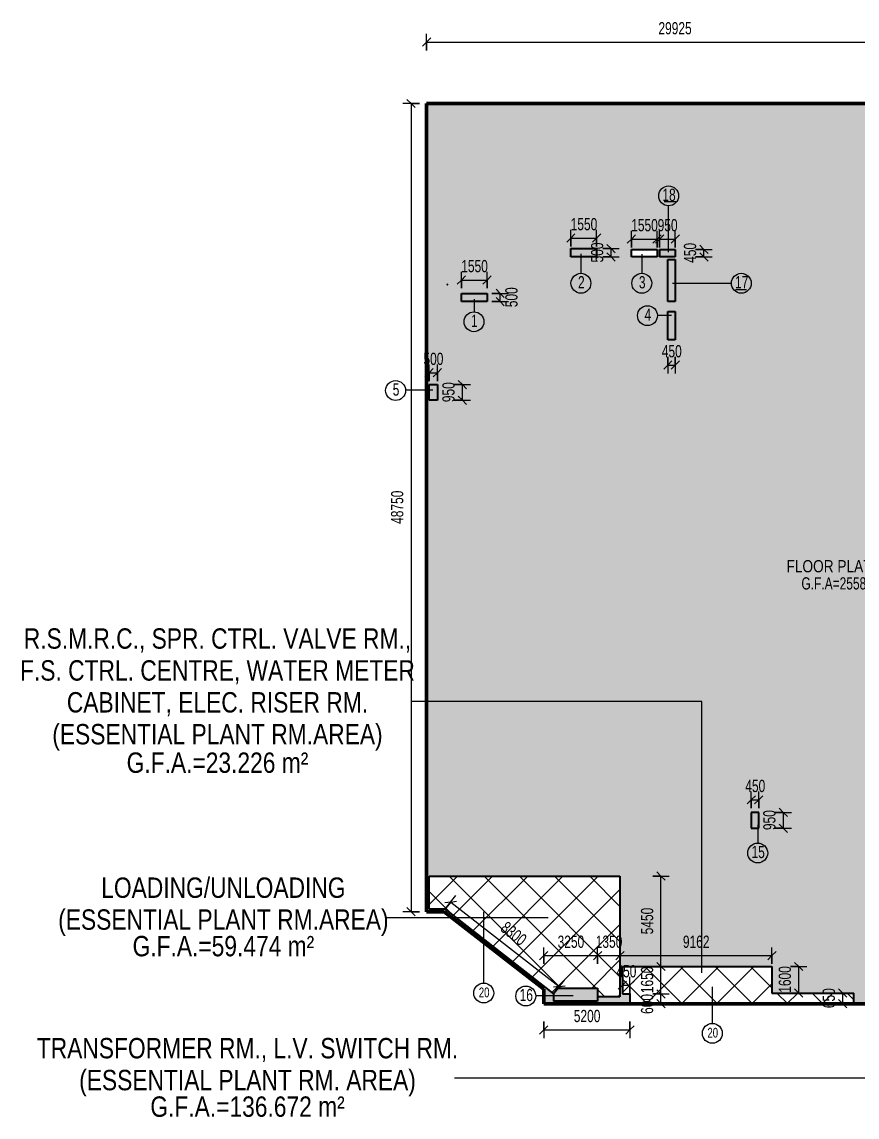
# Model space of a CAD drawing. Header units: millimetres. Extents: x 35540 to 832230, y -10956 to 416550.
# Drawn here: x 497340 to 547710, y -8976 to 57078 of the extents above; entities that cross this region are included whole.
import ezdxf

# ---------------------------------------------------------------- set-up
doc = ezdxf.new("R2010")
doc.units = ezdxf.units.MM
for name, color, linetype, lineweight in [('A-ANNO-DIMS', 211, 'Continuous', 5), ('A-ANNO-DIMS-500', 211, 'Continuous', 5), ('A-AREA-BNDY', 1, 'Continuous', 18), ('A-AREA-IDEN', 2, 'Continuous', 15), ('A-AREA-PATT', 32, 'Continuous', 5), ('A-DETL', 90, 'Continuous', 5), ('A-DETL-MBND', 5, 'Continuous', 5), ('G-ANNO-TEXT', 231, 'Continuous', 5), ('P-SANR-FIXT', 6, 'Continuous', 5)]:
    doc.layers.add(name, color=color, linetype=linetype, lineweight=lineweight)
doc.styles.add('Arial', font='arial.ttf', dxfattribs={"width": 0.7, "height": 737.649701})
doc.styles.add('Arial_2', font='arial.ttf', dxfattribs={"width": 0.8, "height": 737.649701})
doc.styles.add('Arial_3', font='arial.ttf', dxfattribs={"width": 0.8, "height": 1229.416168})
doc.styles.add('Arial_4', font='arial.ttf', dxfattribs={"width": 0.7, "height": 590.11976})
doc.dimstyles.new('Linear_-_1_5mm_Arial', dxfattribs={"dimscale": 304.8, "dimtxt": 750, "dimasz": 1.64042, "dimexe": 1.64042, "dimexo": 0.0625, "dimgap": 0.82021, "dimtad": 1, "dimdec": 0, "dimzin": 0, "dimdsep": 46, "dimtxsty": 'Arial', "dimblk1": 'OBLIQUE', "dimblk2": 'OBLIQUE', "dimsah": 1, "dimcen": 0.09, "dimadec": 0, "dimazin": 0, "dimtfac": 1, "dimtdec": 4, "dimtix": 1, "dimtmove": 0, "dimatfit": 3, "dimfxl": 1.64042, "dimfxlon": 1, "dimtvp": 1, "dimtolj": 1, "dimtzin": 0, "dimarcsym": 2})
doc.dimstyles.new('Linear_-_1_5mm_Arial_1', dxfattribs={"dimscale": 304.8, "dimtxt": 750, "dimasz": 1.64042, "dimexe": 1.64042, "dimexo": 0.0625, "dimgap": 0.82021, "dimtad": 1, "dimdec": 0, "dimzin": 0, "dimdsep": 46, "dimtxsty": 'Arial', "dimblk1": 'OBLIQUE', "dimblk2": 'OBLIQUE', "dimsah": 1, "dimcen": 0.09, "dimadec": 0, "dimazin": 0, "dimtfac": 1, "dimtdec": 4, "dimtix": 1, "dimtmove": 2, "dimatfit": 3, "dimfxl": 1.64042, "dimfxlon": 1, "dimtvp": 1, "dimtolj": 1, "dimtzin": 0, "dimarcsym": 2})
doc.dimstyles.new('Linear_-_1_5mm_Arial_3', dxfattribs={"dimscale": 304.8, "dimtxt": 750, "dimasz": 1.64042, "dimexe": 1.64042, "dimexo": 0.0625, "dimgap": 0.82021, "dimtad": 1, "dimdec": 0, "dimzin": 0, "dimdsep": 46, "dimtxsty": 'Arial', "dimblk1": 'OBLIQUE', "dimblk2": 'OBLIQUE', "dimsah": 1, "dimcen": 0.09, "dimadec": 0, "dimazin": 0, "dimtfac": 1, "dimtdec": 4, "dimtix": 1, "dimtmove": 0, "dimatfit": 3, "dimfxl": 1.64042, "dimfxlon": 1, "dimtvp": 1, "dimtolj": 1, "dimtzin": 0, "dimarcsym": 2})
pattern_1 = [(45, (484106.5, 0), (-1060.66, 1060.66), []), (135, (484106.5, 0), (-1060.66, -1060.66), [])]

# ---------------------------------------------------------------- blocks, each defined once
blk = doc.blocks.new('Floor_Drain_-_Small_3955 - 6_ Diameter-15179860-G_F')
at = {"layer": 'P-SANR-FIXT'}
for p, q in [((-12, 22), (-12, -22)), ((0, 25), (0, -25)), ((12, 22), (12, -22))]:
    blk.add_line(p, q, dxfattribs=at)
for start, end in [(360, 180), (180, 360)]:
    blk.add_arc((0, 0), 25, start, end, dxfattribs=at)
blk = doc.blocks.new('DIMBLOCK229-G_F')
at = {"layer": 'A-ANNO-DIMS-500'}
for p, q in [((521746, 55360), (521746, 56360)), ((551671, 55360), (551671, 56360)), ((521746, 55860), (521496, 55610)), ((521746, 55860), (521996, 56110)), ((521746, 55860), (551671, 55860)), ((521746, 55860), (521746, 55360)), ((551671, 55860), (551421, 55610)), ((551671, 55860), (551921, 56110)), ((551671, 55860), (551671, 55360))]:
    blk.add_line(p, q, dxfattribs=at)
at = {"layer": 'A-ANNO-DIMS-500', "color": 0, "insert": (535728, 57067), "char_height": 737.6, "width": 2353.85, "attachment_point": 1, "line_spacing_factor": 0.938532, "style": 'Arial'}
blk.add_mtext('29925', dxfattribs=at)
blk = doc.blocks.new('_Oblique')
at = {"color": 0, "linetype": 'ByBlock', "lineweight": -2}
blk.add_line((-0.5, -0.5), (0.5, 0.5), dxfattribs=at)
blk = doc.blocks.new('DIMBLOCK234-G_F')
at = {"layer": 'A-ANNO-DIMS-500'}
for p, q in [((528808, -3217), (528808, -4217)), ((528808, -3717), (528808, -3217)), ((534008, -3217), (534008, -4217)), ((534008, -3717), (534008, -3217)), ((528808, -3717), (528558, -3967)), ((528808, -3717), (529058, -3467)), ((528808, -3717), (534008, -3717)), ((534008, -3717), (533758, -3967)), ((534008, -3717), (534258, -3467))]:
    blk.add_line(p, q, dxfattribs=at)
at = {"layer": 'A-ANNO-DIMS-500', "color": 0, "insert": (530624, -2510), "char_height": 737.6, "width": 1883.08, "attachment_point": 1, "line_spacing_factor": 0.938532, "style": 'Arial'}
blk.add_mtext('5200', dxfattribs=at)
blk = doc.blocks.new('DIMBLOCK235-G_F')
at = {"layer": 'A-ANNO-DIMS-500'}
for p, q in [((528808, 763), (528558, 513)), ((528808, 263), (528808, 1263)), ((528808, 763), (529058, 1013)), ((528808, 763), (532058, 763)), ((528808, 763), (528808, 263)), ((532058, 763), (531808, 513)), ((532058, 263), (532058, 1263)), ((532058, 763), (532308, 1013)), ((532058, 763), (532058, 263))]:
    blk.add_line(p, q, dxfattribs=at)
at = {"layer": 'A-ANNO-DIMS-500', "color": 0, "insert": (529649, 1970), "char_height": 737.6, "width": 1883.08, "attachment_point": 1, "line_spacing_factor": 0.938532, "style": 'Arial'}
blk.add_mtext('3250', dxfattribs=at)
blk = doc.blocks.new('DIMBLOCK236-G_F')
at = {"layer": 'A-ANNO-DIMS-500'}
for p, q in [((532058, 763), (531808, 513)), ((532058, 263), (532058, 1263)), ((532058, 763), (532308, 1013)), ((532058, 763), (533408, 763)), ((532058, 763), (532058, 263)), ((533408, 763), (533158, 513)), ((533408, 1263), (533408, 263)), ((533408, 763), (533408, 1263)), ((533408, 763), (533658, 1013))]:
    blk.add_line(p, q, dxfattribs=at)
at = {"layer": 'A-ANNO-DIMS-500', "color": 0, "insert": (531949, 1970), "char_height": 737.6, "width": 1883.08, "attachment_point": 1, "line_spacing_factor": 0.938532, "style": 'Arial'}
blk.add_mtext('1350', dxfattribs=at)
blk = doc.blocks.new('DIMBLOCK237-G_F')
at = {"layer": 'A-ANNO-DIMS-500'}
for p, q in [((533408, 763), (533158, 513)), ((533408, 1263), (533408, 263)), ((533408, 763), (533408, 1263)), ((533408, 763), (533658, 1013)), ((533408, 763), (542571, 763)), ((542571, 763), (542321, 513)), ((542571, 263), (542571, 1263)), ((542571, 763), (542821, 1013)), ((542571, 763), (542571, 263))]:
    blk.add_line(p, q, dxfattribs=at)
at = {"layer": 'A-ANNO-DIMS-500', "color": 0, "insert": (537205, 1970), "char_height": 737.6, "width": 1883.08, "attachment_point": 1, "line_spacing_factor": 0.938532, "style": 'Arial'}
blk.add_mtext('9162', dxfattribs=at)
blk = doc.blocks.new('DIMBLOCK241-G_F')
at = {"layer": 'A-ANNO-DIMS-500'}
for p, q in [((520811, 52157), (520561, 52407)), ((521311, 52157), (520311, 52157)), ((520811, 52157), (520811, 3407)), ((520811, 52157), (521061, 51907)), ((520811, 52157), (521311, 52157)), ((521311, 3407), (520311, 3407)), ((520811, 3407), (520561, 3657)), ((520811, 3407), (521061, 3157)), ((520811, 3407), (521311, 3407))]:
    blk.add_line(p, q, dxfattribs=at)
at = {"layer": 'A-ANNO-DIMS-500', "color": 0, "insert": (519604, 26802), "char_height": 737.6, "width": 2353.85, "attachment_point": 1, "rotation": 90, "line_spacing_factor": 0.938532, "style": 'Arial'}
blk.add_mtext('48750', dxfattribs=at)
blk = doc.blocks.new('DIMBLOCK242-G_F')
at = {"layer": 'A-ANNO-DIMS-500'}
for p, q in [((543689, 107), (544689, 107)), ((544189, 107), (543689, 107)), ((544189, 107), (543939, 357)), ((544189, -1493), (544189, 107)), ((544189, 107), (544439, -143)), ((544189, -1493), (543939, -1243)), ((543689, -1493), (544689, -1493)), ((544189, -1493), (543689, -1493)), ((544189, -1493), (544439, -1743))]:
    blk.add_line(p, q, dxfattribs=at)
at = {"layer": 'A-ANNO-DIMS-500', "color": 0, "insert": (542982, -1477), "char_height": 737.6, "width": 1883.08, "attachment_point": 1, "rotation": 90, "line_spacing_factor": 0.938532, "style": 'Arial'}
blk.add_mtext('1600', dxfattribs=at)
blk = doc.blocks.new('DIMBLOCK243-G_F')
at = {"layer": 'A-ANNO-DIMS-500'}
for p, q in [((546841, -1493), (546591, -1243)), ((546341, -1493), (547341, -1493)), ((546841, -1493), (546341, -1493)), ((546841, -2143), (546591, -1893)), ((546841, -2143), (546841, -1493)), ((546841, -1493), (547091, -1743)), ((547341, -2143), (546341, -2143)), ((546841, -2143), (547091, -2393)), ((546841, -2143), (547341, -2143))]:
    blk.add_line(p, q, dxfattribs=at)
at = {"layer": 'A-ANNO-DIMS-500', "color": 0, "insert": (545634, -2406), "char_height": 737.6, "width": 1412.31, "attachment_point": 1, "rotation": 90, "line_spacing_factor": 0.938532, "style": 'Arial'}
blk.add_mtext('650', dxfattribs=at)
blk = doc.blocks.new('DIMBLOCK245-G_F')
at = {"layer": 'A-ANNO-DIMS-500'}
for p, q in [((521896, 35418), (521896, 36418)), ((522396, 35418), (522396, 36418)), ((521896, 35918), (521646, 35668)), ((521896, 35918), (522146, 36168)), ((521896, 35918), (522396, 35918)), ((521896, 35918), (521896, 35418)), ((522396, 35918), (522146, 35668)), ((522396, 35918), (522646, 36168)), ((522396, 35918), (522396, 35418))]:
    blk.add_line(p, q, dxfattribs=at)
at = {"layer": 'A-ANNO-DIMS-500', "color": 0, "insert": (521557, 37125), "char_height": 737.6, "width": 1412.31, "attachment_point": 1, "line_spacing_factor": 0.938532, "style": 'Arial'}
blk.add_mtext('500', dxfattribs=at)
blk = doc.blocks.new('DIMBLOCK246-G_F')
at = {"layer": 'A-ANNO-DIMS-500'}
for p, q in [((523403, 35207), (524403, 35207)), ((523903, 35207), (523403, 35207)), ((523903, 35207), (523653, 35457)), ((523903, 34257), (523903, 35207)), ((523903, 35207), (524153, 34957)), ((523903, 34257), (523653, 34507)), ((523403, 34257), (524403, 34257)), ((523903, 34257), (523403, 34257)), ((523903, 34257), (524153, 34007))]:
    blk.add_line(p, q, dxfattribs=at)
at = {"layer": 'A-ANNO-DIMS-500', "color": 0, "insert": (522696, 34144), "char_height": 737.6, "width": 1412.31, "attachment_point": 1, "rotation": 90, "line_spacing_factor": 0.938532, "style": 'Arial'}
blk.add_mtext('950', dxfattribs=at)
blk = doc.blocks.new('DIMBLOCK247-G_F')
at = {"layer": 'A-ANNO-DIMS-500'}
for p, q in [((526183, 40707), (525933, 40957)), ((525683, 40707), (526683, 40707)), ((526183, 40707), (525683, 40707)), ((526183, 40207), (525933, 40457)), ((526183, 40207), (526183, 40707)), ((526183, 40707), (526433, 40457)), ((525683, 40207), (526683, 40207)), ((526183, 40207), (525683, 40207)), ((526183, 40207), (526433, 39957))]:
    blk.add_line(p, q, dxfattribs=at)
at = {"layer": 'A-ANNO-DIMS-500', "color": 0, "insert": (526494, 39869), "char_height": 737.6, "width": 1412.31, "attachment_point": 1, "rotation": 90, "line_spacing_factor": 0.938532, "style": 'Arial'}
blk.add_mtext('500', dxfattribs=at)
blk = doc.blocks.new('DIMBLOCK248-G_F')
at = {"layer": 'A-ANNO-DIMS-500'}
for p, q in [((523846, 41011), (523846, 42011)), ((523846, 41511), (524096, 41761)), ((525396, 41011), (525396, 42011)), ((525396, 41511), (525646, 41761)), ((523846, 41511), (523596, 41261)), ((523846, 41511), (525396, 41511)), ((523846, 41511), (523846, 41011)), ((525396, 41511), (525146, 41261)), ((525396, 41511), (525396, 41011))]:
    blk.add_line(p, q, dxfattribs=at)
at = {"layer": 'A-ANNO-DIMS-500', "color": 0, "insert": (523836, 42718), "char_height": 737.6, "width": 1883.08, "attachment_point": 1, "line_spacing_factor": 0.938532, "style": 'Arial'}
blk.add_mtext('1550', dxfattribs=at)
blk = doc.blocks.new('DIMBLOCK249-G_F')
at = {"layer": 'A-ANNO-DIMS-500'}
for p, q in [((530446, 43541), (530446, 44541)), ((530446, 44041), (530696, 44291)), ((531996, 43541), (531996, 44541)), ((531996, 44041), (532246, 44291)), ((530446, 44041), (530196, 43791)), ((530446, 44041), (531996, 44041)), ((530446, 44041), (530446, 43541)), ((531996, 44041), (531746, 43791)), ((531996, 44041), (531996, 43541))]:
    blk.add_line(p, q, dxfattribs=at)
at = {"layer": 'A-ANNO-DIMS-500', "color": 0, "insert": (530436, 45248), "char_height": 737.6, "width": 1883.08, "attachment_point": 1, "line_spacing_factor": 0.938532, "style": 'Arial'}
blk.add_mtext('1550', dxfattribs=at)
blk = doc.blocks.new('DIMBLOCK250-G_F')
at = {"layer": 'A-ANNO-DIMS-500'}
for p, q in [((534096, 43479), (534096, 44479)), ((535646, 43479), (535646, 44479)), ((534096, 43979), (533846, 43729)), ((534096, 43979), (534346, 44229)), ((534096, 43979), (535646, 43979)), ((534096, 43979), (534096, 43479)), ((535646, 43979), (535396, 43729)), ((535646, 43979), (535896, 44229)), ((535646, 43979), (535646, 43479))]:
    blk.add_line(p, q, dxfattribs=at)
at = {"layer": 'A-ANNO-DIMS-500', "color": 0, "insert": (534086, 45186), "char_height": 737.6, "width": 1883.08, "attachment_point": 1, "line_spacing_factor": 0.938532, "style": 'Arial'}
blk.add_mtext('1550', dxfattribs=at)
blk = doc.blocks.new('DIMBLOCK251-G_F')
at = {"layer": 'A-ANNO-DIMS-500'}
for p, q in [((532870, 43407), (532620, 43657)), ((532370, 43407), (533370, 43407)), ((532870, 43407), (532370, 43407)), ((532870, 42907), (532620, 43157)), ((532870, 42907), (532870, 43407)), ((532870, 43407), (533120, 43157)), ((532370, 42907), (533370, 42907)), ((532870, 42907), (532370, 42907)), ((532870, 42907), (533120, 42657))]:
    blk.add_line(p, q, dxfattribs=at)
at = {"layer": 'A-ANNO-DIMS-500', "color": 0, "insert": (531663, 42569), "char_height": 737.6, "width": 1412.31, "attachment_point": 1, "rotation": 90, "line_spacing_factor": 0.938532, "style": 'Arial'}
blk.add_mtext('500', dxfattribs=at)
blk = doc.blocks.new('DIMBLOCK252-G_F')
at = {"layer": 'A-ANNO-DIMS-500'}
for p, q in [((538472, 43357), (538222, 43607)), ((537972, 43357), (538972, 43357)), ((538472, 43357), (537972, 43357)), ((538472, 42907), (538222, 43157)), ((538472, 42907), (538472, 43357)), ((538472, 43357), (538722, 43107)), ((537972, 42907), (538972, 42907)), ((538472, 42907), (537972, 42907)), ((538472, 42907), (538722, 42657))]:
    blk.add_line(p, q, dxfattribs=at)
at = {"layer": 'A-ANNO-DIMS-500', "color": 0, "insert": (537265, 42544), "char_height": 737.6, "width": 1412.31, "attachment_point": 1, "rotation": 90, "line_spacing_factor": 0.938532, "style": 'Arial'}
blk.add_mtext('450', dxfattribs=at)
blk = doc.blocks.new('DIMBLOCK253-G_F')
at = {"layer": 'A-ANNO-DIMS-500'}
for p, q in [((536296, 36377), (536046, 36127)), ((536296, 36877), (536296, 35877)), ((536296, 36377), (536296, 36877)), ((536296, 36377), (536546, 36627)), ((536296, 36377), (536746, 36377)), ((536746, 36377), (536496, 36127)), ((536746, 36877), (536746, 35877)), ((536746, 36377), (536746, 36877)), ((536746, 36377), (536996, 36627))]:
    blk.add_line(p, q, dxfattribs=at)
at = {"layer": 'A-ANNO-DIMS-500', "color": 0, "insert": (535932, 37584), "char_height": 737.6, "width": 1412.31, "attachment_point": 1, "line_spacing_factor": 0.938532, "style": 'Arial'}
blk.add_mtext('450', dxfattribs=at)
blk = doc.blocks.new('DIMBLOCK266-G_F')
at = {"layer": 'A-ANNO-DIMS-500'}
for p, q in [((535882, -1543), (535632, -1293)), ((535382, -1543), (536382, -1543)), ((535882, -1543), (535382, -1543)), ((535882, -2143), (535632, -1893)), ((535882, -2143), (535882, -1543)), ((535882, -1543), (536132, -1793)), ((535382, -2143), (536382, -2143)), ((535882, -2143), (535382, -2143)), ((535882, -2143), (536132, -2393))]:
    blk.add_line(p, q, dxfattribs=at)
at = {"layer": 'A-ANNO-DIMS-500', "color": 0, "insert": (534675, -2754), "char_height": 737.6, "width": 1412.31, "attachment_point": 1, "rotation": 90, "line_spacing_factor": 0.938532, "style": 'Arial'}
blk.add_mtext('600', dxfattribs=at)
blk = doc.blocks.new('DIMBLOCK267-G_F')
at = {"layer": 'A-ANNO-DIMS-500'}
for p, q in [((535382, 107), (536382, 107)), ((535882, 107), (535382, 107)), ((535882, 107), (535632, 357)), ((535882, -1543), (535882, 107)), ((535882, 107), (536132, -143)), ((535882, -1543), (535632, -1293)), ((535382, -1543), (536382, -1543)), ((535882, -1543), (535382, -1543)), ((535882, -1543), (536132, -1793))]:
    blk.add_line(p, q, dxfattribs=at)
at = {"layer": 'A-ANNO-DIMS-500', "color": 0, "insert": (534675, -1502), "char_height": 737.6, "width": 1883.08, "attachment_point": 1, "rotation": 90, "line_spacing_factor": 0.938532, "style": 'Arial'}
blk.add_mtext('1650', dxfattribs=at)
blk = doc.blocks.new('DIMBLOCK268-G_F')
at = {"layer": 'A-ANNO-DIMS-500'}
for p, q in [((535382, 5557), (536382, 5557)), ((535882, 5557), (535382, 5557)), ((535882, 5557), (535632, 5807)), ((535882, 107), (535882, 5557)), ((535882, 5557), (536132, 5307)), ((535382, 107), (536382, 107)), ((535882, 107), (535382, 107)), ((535882, 107), (535632, 357)), ((535882, 107), (536132, -143))]:
    blk.add_line(p, q, dxfattribs=at)
at = {"layer": 'A-ANNO-DIMS-500', "color": 0, "insert": (534675, 2048), "char_height": 737.6, "width": 1883.08, "attachment_point": 1, "rotation": 90, "line_spacing_factor": 0.938532, "style": 'Arial'}
blk.add_mtext('5450', dxfattribs=at)
blk = doc.blocks.new('DLN_Area Tag - 1_5MM NUMBER-4095195-G_F')
at = {"layer": 'A-AREA-IDEN'}
blk.add_circle((-0.04, 0.81), 1.2, dxfattribs=at)
blk = doc.blocks.new('DIMBLOCK280-G_F')
at = {"layer": 'A-ANNO-DIMS-500'}
for p, q in [((533558, -518), (533558, -1518)), ((533558, -1018), (533558, -518)), ((534008, -1518), (534008, -518)), ((533558, -1018), (533308, -1268)), ((533558, -1018), (533808, -768)), ((533558, -1018), (534008, -1018)), ((534008, -1018), (533758, -1268)), ((534008, -1018), (534258, -768)), ((534008, -1018), (534008, -1518))]:
    blk.add_line(p, q, dxfattribs=at)
at = {"layer": 'A-ANNO-DIMS-500', "color": 0, "insert": (533195, 188), "char_height": 737.6, "width": 1412.31, "attachment_point": 1, "line_spacing_factor": 0.938532, "style": 'Arial'}
blk.add_mtext('450', dxfattribs=at)
blk = doc.blocks.new('DIMBLOCK283-G_F')
at = {"layer": 'A-ANNO-DIMS-500'}
for p, q in [((541331, 9659), (541331, 10659)), ((541781, 9659), (541781, 10659)), ((541331, 10159), (541081, 9909)), ((541331, 10159), (541581, 10409)), ((541331, 10159), (541781, 10159)), ((541331, 10159), (541331, 9659)), ((541781, 10159), (541531, 9909)), ((541781, 10159), (542031, 10409)), ((541781, 10159), (541781, 9659))]:
    blk.add_line(p, q, dxfattribs=at)
at = {"layer": 'A-ANNO-DIMS-500', "color": 0, "insert": (540967, 11366), "char_height": 737.6, "width": 1412.31, "attachment_point": 1, "line_spacing_factor": 0.938532, "style": 'Arial'}
blk.add_mtext('450', dxfattribs=at)
blk = doc.blocks.new('DIMBLOCK284-G_F')
at = {"layer": 'A-ANNO-DIMS-500'}
for p, q in [((542756, 9397), (543756, 9397)), ((543256, 9397), (542756, 9397)), ((543256, 9397), (543006, 9647)), ((543256, 9397), (543256, 8447)), ((543256, 9397), (543506, 9147)), ((543256, 8447), (543006, 8697)), ((542756, 8447), (543756, 8447)), ((543256, 8447), (542756, 8447)), ((543256, 8447), (543506, 8197))]:
    blk.add_line(p, q, dxfattribs=at)
at = {"layer": 'A-ANNO-DIMS-500', "color": 0, "insert": (542049, 8334), "char_height": 737.6, "width": 1412.31, "attachment_point": 1, "rotation": 90, "line_spacing_factor": 0.938532, "style": 'Arial'}
blk.add_mtext('950', dxfattribs=at)
blk = doc.blocks.new('DIMBLOCK285-G_F')
at = {"layer": 'A-ANNO-DIMS-500'}
for p, q in [((523201, 3996), (522850, 3952)), ((522894, 3601), (523508, 4390)), ((523201, 3996), (522894, 3601)), ((523201, 3996), (523552, 4039)), ((523201, 3996), (529750, -1104)), ((529750, -1104), (529399, -1148)), ((529442, -1499), (530057, -710)), ((529750, -1104), (529442, -1499)), ((529750, -1104), (530100, -1061))]:
    blk.add_line(p, q, dxfattribs=at)
at = {"layer": 'A-ANNO-DIMS-500', "color": 0, "insert": (526598, 2880), "char_height": 737.6, "width": 1883.08, "attachment_point": 1, "rotation": 322.0899, "line_spacing_factor": 0.938532, "style": 'Arial'}
blk.add_mtext('8300', dxfattribs=at)
blk = doc.blocks.new('DIMBLOCK286-G_F')
at = {"layer": 'A-ANNO-DIMS-500'}
for p, q in [((535796, 43479), (535796, 44479)), ((536746, 43479), (536746, 44479)), ((535796, 43979), (535546, 43729)), ((535796, 43979), (536046, 44229)), ((535796, 43979), (536746, 43979)), ((535796, 43979), (535796, 43479)), ((536746, 43979), (536496, 43729)), ((536746, 43979), (536996, 44229)), ((536746, 43979), (536746, 43479))]:
    blk.add_line(p, q, dxfattribs=at)
at = {"layer": 'A-ANNO-DIMS-500', "color": 0, "insert": (535682, 45186), "char_height": 737.6, "width": 1412.31, "attachment_point": 1, "line_spacing_factor": 0.938532, "style": 'Arial'}
blk.add_mtext('950', dxfattribs=at)

msp = doc.modelspace()

# ---------------------------------------------------------------- hatches: boundary and pattern name
at = {"layer": 'A-AREA-PATT'}
h = msp.add_hatch(color=9, dxfattribs=at)
h.paths.add_polyline_path([(563045.8, -8642.5), (563995.8, -8642.5), (563995.8, 4657.5), (576745.8, 4657.5), (576745.8, 30557.5), (578145.8, 30557.5), (578145.8, 48907.7), (575395.8, 48907.7), (575395.8, 53917.5), (551670.8, 53917.5), (551670.8, 52157.5), (521745.8, 52157.5), (521745.8, 3407.5), (522807.9, 3407.5), (528808.3, -1265.4), (528808.3, -2142.5), (534008.3, -2142.5), (534008.3, -1542.5), (533558.3, -1542.5), (533558.3, 107.5), (542570.8, 107.5), (542570.8, -1492.5), (547520.8, -1492.5), (547520.8, -2142.5), (550783.3, -2142.5), (550783.3, -8642.5), (559592.7, -8642.5)], flags=0)
h.paths.add_polyline_path([(554545.8, -7692.5), (551158.3, -7692.5), (551158.3, -467.5), (552769.6, -467.5), (552774.6, 1027.5), (552794.6, 1027.5), (552794.6, 1002.5), (552945.8, 1002.5), (552945.8, 5528.5), (552965.8, 5528.5), (552967, -467.5), (554545.8, -467.5), (554545.8, 5557.5), (563045.8, 5557.5), (563045.8, -7692.5), (559592.7, -7692.5)], flags=0)
h.paths.add_polyline_path([(529680.9, -1992.5), (529408.3, -1992.5), (529408.3, -1542.5), (522859.5, 3557.5), (521895.8, 3557.5), (521895.8, 5557.5), (533408.3, 5557.5), (533408.3, -1712.5), (532058.3, -1712.5), (532058.3, -1992.5)], flags=0)
h.paths.add_polyline_path([(549333.3, -492.5), (549333.3, 1132.5), (552893.3, 1132.5), (552893.3, 1082.5), (549383.3, 1082.5), (549383.3, -492.5)], flags=0)
h.paths.add_polyline_path([(552945.8, -467.5), (552947, -467.5), (552945.8, -447.5), (552794.6, -447.5), (552794.6, -467.5), (552801.3, -467.5)], flags=0)
h.paths.add_polyline_path([(575795.8, 5607.5), (568295.8, 5607.5), (568295.8, 11207.5), (563095.8, 11207.5), (563095.8, 31457.5), (566520.8, 31457.5), (566520.8, 28857.5), (575795.8, 28857.5), (575795.8, 15947.5), (572745.8, 15947.5), (572745.8, 15724.2), (572145.8, 15724.2), (572145.8, 15947.5), (566595.8, 15947.5), (566595.8, 12457.5), (569545.8, 12457.5), (569545.8, 9207.5), (575795.8, 9207.5)], flags=0)
h.paths.add_polyline_path([(541780.8, 8447.5), (541330.8, 8447.5), (541330.8, 9397.5), (541780.8, 9397.5)], flags=0)
h.paths.add_polyline_path([(559055.8, 30067.5), (558090.8, 30067.5), (558090.8, 30517.5), (559055.8, 30517.5)], flags=0)
h.paths.add_polyline_path([(521924.3, 34257.5), (521895.8, 34257.5), (521895.8, 35207.5), (522395.8, 35207.5), (522395.8, 34257.5)], flags=0)
h.paths.add_polyline_path([(562287.9, 35797.5), (561995.8, 35797.5), (561995.8, 36247.5), (562945.8, 36247.5), (562945.8, 35797.5)], flags=0)
h.paths.add_polyline_path([(567345.8, 37397.5), (567345.8, 37897.5), (572995.8, 37897.5), (572995.8, 37397.5), (572145.8, 37397.5)], flags=0)
h.paths.add_polyline_path([(563095.8, 37797.5), (563095.8, 38327.5), (565445.8, 38327.5), (565445.8, 37797.5), (563109.5, 37797.5)], flags=0)
h.paths.add_polyline_path([(536745.8, 37907.5), (536295.8, 37907.5), (536295.8, 39607.5), (536745.8, 39607.5), (536745.8, 38025.7)], flags=0)
h.paths.add_polyline_path([(525395.8, 40207.5), (523845.8, 40207.5), (523845.8, 40707.5), (525395.8, 40707.5)], flags=0)
h.paths.add_polyline_path([(536295.8, 40207.5), (536295.8, 42757.5), (536745.8, 42757.5), (536745.8, 40207.5)], flags=0)
h.paths.add_polyline_path([(522995.8, 41216.1), (522980.1, 41220.3), (522965.5, 41239.4), (522965.5, 41255.6), (522980.1, 41272.3), (523003.9, 41277.8), (523023, 41263.2), (523026.1, 41239.4), (523003.9, 41217.2)], flags=0)
h.paths.add_polyline_path([(565370.8, 42697.5), (565370.8, 43197.5), (573045.8, 43197.5), (573045.8, 42697.5), (565445.8, 42697.5)], flags=0)
h.paths.add_polyline_path([(534095.8, 42907.5), (534095.8, 43357.5), (535645.8, 43357.5), (535645.8, 42907.5)], flags=0)
h.paths.add_polyline_path([(530445.8, 42907.5), (530445.8, 43407.5), (531995.8, 43407.5), (531995.8, 42907.5), (530943, 42907.5)], flags=0)
h.paths.add_polyline_path([(535795.8, 42907.5), (535795.8, 43357.5), (536745.8, 43357.5), (536745.8, 42907.5), (536295.8, 42907.5)], flags=0)
h.paths.add_polyline_path([(565370.8, 47837.5), (565370.8, 48337.5), (573045.8, 48337.5), (573045.8, 47837.5), (567538.4, 47837.5)], flags=0)
h.paths.add_polyline_path([(559592.7, 50107.5), (559545.8, 50107.5), (559545.8, 50557.5), (561195.8, 50557.5), (561195.8, 50107.5), (560045.8, 50107.5)], flags=0)
h.paths.add_polyline_path([(563595.8, 50107.5), (563095.8, 50107.5), (563095.8, 52007.5), (563595.8, 52007.5)], flags=0)
h.paths.add_polyline_path([(559592.7, 50657.5), (559545.8, 50657.5), (559545.8, 51407.5), (560045.8, 51407.5), (560045.8, 50657.5)], flags=0)
for color, points in [(255, [(530943, 42907.5), (531995.8, 42907.5), (531995.8, 43407.5), (530445.8, 43407.5), (530445.8, 42907.5)]), (255, [(536295.8, 42907.5), (536745.8, 42907.5), (536745.8, 43357.5), (535795.8, 43357.5), (535795.8, 42907.5)]), (255, [(536295.8, 40207.5), (536745.8, 40207.5), (536745.8, 42757.5), (536295.8, 42757.5), (536295.8, 42474.1)]), (255, [(523845.8, 40207.5), (525395.8, 40207.5), (525395.8, 40707.5), (523845.8, 40707.5), (523845.8, 40534.5)]), (255, [(536745.8, 37907.5), (536745.8, 39607.5), (536295.8, 39607.5), (536295.8, 37907.5)]), (255, [(521924.3, 34257.5), (522395.8, 34257.5), (522395.8, 35207.5), (521895.8, 35207.5), (521895.8, 34257.5)]), (255, [(541330.8, 8447.5), (541780.8, 8447.5), (541780.8, 9397.5), (541330.8, 9397.5), (541330.8, 8549.4)]), (11, [(529408.3, -1992.5), (532058.3, -1992.5), (532058.3, -1192.5), (529680.9, -1192.5), (529408.3, -1542.5), (529408.3, -1983.5)])]:
    msp.add_hatch(color=color, dxfattribs=at).paths.add_polyline_path(points, flags=0)
h = msp.add_hatch(dxfattribs=at)
h.set_pattern_fill('FP_83', color=57, style=0, pattern_type=2)
h.set_pattern_definition(pattern_1)
h.paths.add_polyline_path([(532292.5, -1712.5), (533408.3, -1712.5), (533408.3, 5557.5), (521895.8, 5557.5), (521895.8, 3557.5), (522859.5, 3557.5), (529408.3, -1542.5), (529680.9, -1192.5), (532058.3, -1192.5), (532058.3, -1712.5)], flags=0)
h = msp.add_hatch(dxfattribs=at)
h.set_pattern_fill('FP_83', color=57, style=0, pattern_type=2)
h.set_pattern_definition(pattern_1)
h.paths.add_polyline_path([(545942.6, -2142.5), (547520.8, -2142.5), (547520.8, -1492.5), (542570.8, -1492.5), (542570.8, 107.5), (533558.3, 107.5), (533558.3, -1542.5), (534008.3, -1542.5), (534008.3, -2142.5), (542570.8, -2142.5)], flags=0)

# ---------------------------------------------------------------- linework, layer by layer
at = {"layer": 'A-AREA-BNDY', "lineweight": 25}
for p, q in [((551670.8, 52157.5), (521745.8, 52157.5)), ((521745.8, 52157.5), (521745.8, 41857.5)), ((530445.8, 43407.5), (531995.8, 43407.5)), ((530445.8, 42907.5), (530445.8, 43407.5)), ((531995.8, 43407.5), (531995.8, 42907.5)), ((534095.8, 43357.5), (535645.8, 43357.5)), ((534095.8, 42907.5), (534095.8, 43357.5)), ((535645.8, 43357.5), (535645.8, 42907.5)), ((535795.8, 43357.5), (535795.8, 42907.5)), ((535795.8, 43357.5), (536745.8, 43357.5)), ((536745.8, 43357.5), (536745.8, 42907.5)), ((531995.8, 42907.5), (530445.8, 42907.5)), ((535645.8, 42907.5), (534095.8, 42907.5)), ((536745.8, 42907.5), (535795.8, 42907.5)), ((536295.8, 42757.5), (536745.8, 42757.5)), ((536295.8, 40207.5), (536295.8, 42757.5)), ((536745.8, 42757.5), (536745.8, 40207.5)), ((521745.8, 41857.5), (521745.8, 40207.5)), ((523845.8, 40707.5), (525395.8, 40707.5)), ((523845.8, 40207.5), (523845.8, 40707.5)), ((525395.8, 40707.5), (525395.8, 40207.5)), ((521745.8, 40207.5), (521745.8, 5557.5)), ((525395.8, 40207.5), (523845.8, 40207.5)), ((536745.8, 40207.5), (536295.8, 40207.5)), ((536295.8, 39607.5), (536745.8, 39607.5)), ((536295.8, 37907.5), (536295.8, 39607.5)), ((536745.8, 39607.5), (536745.8, 37907.5)), ((536745.8, 37907.5), (536295.8, 37907.5)), ((521895.8, 35207.5), (522395.8, 35207.5)), ((521895.8, 34257.5), (521895.8, 35207.5)), ((522395.8, 35207.5), (522395.8, 34257.5)), ((522395.8, 34257.5), (521895.8, 34257.5)), ((541330.8, 9397.5), (541330.8, 8447.5)), ((541780.8, 9397.5), (541330.8, 9397.5)), ((541780.8, 8447.5), (541780.8, 9397.5)), ((541330.8, 8447.5), (541780.8, 8447.5)), ((521745.8, 5557.5), (521745.8, 3407.5)), ((521895.8, 5557.5), (533408.3, 5557.5)), ((521895.8, 3557.5), (521895.8, 5557.5)), ((533408.3, 5557.5), (533408.3, 107.5)), ((521745.8, 3407.5), (522807.9, 3407.5)), ((522859.5, 3557.5), (521895.8, 3557.5)), ((528808.3, -1265.4), (522807.9, 3407.5)), ((522859.5, 3557.5), (529408.3, -1542.5)), ((533408.3, 107.5), (533408.3, -1712.5)), ((533558.3, 107.5), (542570.8, 107.5)), ((533558.3, 107.5), (533558.3, -1542.5)), ((542570.8, 107.5), (542570.8, -1492.5)), ((528808.3, -1265.4), (528808.3, -2142.5)), ((529680.9, -1192.5), (529408.3, -1542.5)), ((529680.9, -1192.5), (532058.3, -1192.5)), ((532058.3, -1192.5), (532058.3, -1992.5)), ((529408.3, -1542.5), (529408.3, -1992.5)), ((533408.3, -1712.5), (532058.3, -1712.5)), ((533558.3, -1542.5), (534008.3, -1542.5)), ((534008.3, -1542.5), (534008.3, -2142.5)), ((542570.8, -1492.5), (547520.8, -1492.5)), ((547520.8, -2142.5), (547520.8, -1492.5)), ((528808.3, -2142.5), (533408.3, -2142.5)), ((532058.3, -1992.5), (529408.3, -1992.5)), ((533408.3, -2142.5), (547520.8, -2142.5)), ((547520.8, -2142.5), (550783.3, -2142.5))]:
    msp.add_line(p, q, dxfattribs=at)
at = {"layer": 'A-AREA-IDEN'}
for p, q in [((536344.2, 43184.2), (536344.2, 45989.3)), ((531054.6, 43097.9), (531054.6, 41941.3)), ((534726, 43069.4), (534726, 41941.3)), ((536571.4, 41328.8), (540126.4, 41328.8)), ((524605.7, 40348.7), (524605.7, 39620.9)), ((536525.7, 39375.8), (535667.1, 39375.8)), ((522129.1, 34860), (520478.7, 34860)), ((538340.8, 16097.5), (520833.7, 16097.5)), ((538340.8, -274), (538340.8, 16097.5)), ((541718.7, 8656.2), (541718.7, 7579)), ((529077.1, 3052), (519278.7, 3052)), ((530582.3, -1659.1), (528332.4, -1659.1)), ((556451.8, -6628.6), (523434.2, -6628.6))]:
    msp.add_line(p, q, dxfattribs=at)
at = {"layer": 'A-DETL', "lineweight": 50}
for p, q in [((521745.8, 52157.5), (521745.8, 3407.5)), ((551670.8, 52157.5), (521745.8, 52157.5)), ((521745.8, 3407.5), (522807.9, 3407.5)), ((522807.9, 3407.5), (528808.3, -1265.4)), ((528808.3, -1265.4), (528808.3, -2142.5)), ((528808.3, -2142.5), (550783.3, -2142.5))]:
    msp.add_line(p, q, dxfattribs=at)
at = {"layer": 'A-DETL'}
for p, q in [((536069.7, 46256.4), (536769.7, 46256.4)), ((540386.6, 40940.8), (541046.6, 40940.8))]:
    msp.add_line(p, q, dxfattribs=at)
at = {"layer": 'A-DETL-MBND'}
for p, q in [((525192.5, -892.5), (525192.5, 3407.5)), ((538979.8, -3323.6), (538979.8, -1123.6))]:
    msp.add_line(p, q, dxfattribs=at)
for centre in [(525192.5, -1492.5), (538979.8, -3923.6)]:
    msp.add_circle(centre, 600, dxfattribs=at)

# ---------------------------------------------------------------- block references
at = {"layer": 'A-AREA-IDEN', "xscale": 499.9999999999995, "yscale": 499.9999999999995, "zscale": 499.9999999999995}
for p in [(536363.5, 46182.5), (531073.9, 40909.4), (534745.3, 40909.4), (540745.7, 40909.4), (535086.4, 38956.5), (524625, 38589), (519898, 34440.7), (541738, 6547.1), (527751.7, -2078.4)]:
    msp.add_blockref('DLN_Area Tag - 1_5MM NUMBER-4095195-G_F', p, dxfattribs=at)
at = {"layer": 'P-SANR-FIXT'}
msp.add_blockref('Floor_Drain_-_Small_3955 - 6_ Diameter-15179860-G_F', (522995.8, 41247.5), dxfattribs=at)

# ---------------------------------------------------------------- texts
at = {"layer": 'A-AREA-IDEN', "lineweight": 5, "attachment_point": 2, "line_spacing_factor": 0.938532}
for s, insert, char_height, width, style in [('18', (536368.8, 47017.4), 737.65, 954, 'Arial'), ('\\fArial|b0|i0|c134|p34|;\\W.7;2', (531079.2, 41744.3), 737.65, 477, 'Arial'), ('\\fArial|b0|i0|c134|p34|;\\W.7;3', (534750.6, 41744.3), 737.65, 477, 'Arial'), ('17', (540751, 41744.3), 737.65, 954, 'Arial'), ('\\fArial|b0|i0|c134|p34|;\\W.7;4', (535091.7, 39791.4), 737.65, 477, 'Arial'), ('\\fArial|b0|i0|c134|p34|;\\W.7;1', (524630.3, 39423.9), 737.65, 477, 'Arial'), ('\\fArial|b0|i0|c134|p34|;\\W.7;5', (519903.3, 35275.6), 737.65, 477, 'Arial'), ('FLOOR PLATE AREA', (547530.3, 24619.2), 737.65, 9612, 'Arial_2'), ('G.F.A=2558.753 m²', (547530.3, 23582.8), 737.65, 7515, 'Arial'), ('R.S.M.R.C., SPR. CTRL. VALVE RM.,\\PF.S. CTRL. CENTRE, WATER METER\\PCABINET, ELEC. RISER RM.\\P(ESSENTIAL PLANT RM.AREA)', (509133.7, 20502.6), 1229.416, 28080, 'Arial_3'), ('G.F.A.=23.226 m²', (509133.7, 13016.5), 1229.416, 12915, 'Arial_3'), ('15', (541743.3, 7382), 737.65, 954, 'Arial'), ('LOADING/UNLOADING\\P(ESSENTIAL PLANT RM.AREA)', (509491.2, 5476.4), 1229.416, 23490, 'Arial_3'), ('G.F.A.=59.474 m²', (509491.2, 1951.9), 1229.416, 12915, 'Arial_3'), ('16', (527757, -1243.5), 737.65, 954, 'Arial'), ('TRANSFORMER RM., L.V. SWITCH RM.\\P(ESSENTIAL PLANT RM. AREA)', (510946.7, -4204.2), 1229.416, 29970, 'Arial_3'), ('G.F.A.=136.672 m²', (510946.7, -7728.8), 1229.416, 13815, 'Arial_3')]:
    msp.add_mtext(s, dxfattribs=dict(at, insert=insert, char_height=char_height, width=width, style=style))
at = {"layer": 'G-ANNO-TEXT', "color": 7, "char_height": 590.12, "width": 763.2, "attachment_point": 1, "line_spacing_factor": 0.938532, "style": 'Arial_4'}
for insert in [(524895.4, -1160.1), (538682.7, -3591.2)]:
    msp.add_mtext('20', dxfattribs=dict(at, insert=insert))

# ---------------------------------------------------------------- dimensions: what is measured, and where the dimension line sits
at = {"layer": 'A-ANNO-DIMS'}
for base, p1, p2, angle, dimstyle, override, picture, middle in [((551670.8, 55860.4), (521745.8, 55360.4), (551670.8, 55360.4), 0, 'Linear_-_1_5mm_Arial', {"dimpost": '<>', "dimfxl": 29924.999989}, 'DIMBLOCK229-G_F', (536708.3, 56487)), ((520811.2, 3407.5), (521311.2, 52157.5), (521311.2, 3407.5), 90, 'Linear_-_1_5mm_Arial', {"dimpost": '<>', "dimfxl": 48750}, 'DIMBLOCK241-G_F', (520184.5, 27782.5)), ((531995.8, 44041.3), (530445.8, 43541.3), (531995.8, 43541.3), 0, 'Linear_-_1_5mm_Arial', {"dimpost": '<>', "dimfxl": 1550}, 'DIMBLOCK249-G_F', (531220.8, 44668)), ((535645.8, 43978.8), (534095.8, 43478.8), (535645.8, 43478.8), 0, 'Linear_-_1_5mm_Arial', {"dimpost": '<>', "dimfxl": 1550}, 'DIMBLOCK250-G_F', (534870.8, 44605.5)), ((532869.9, 43407.5), (532369.9, 42907.5), (532369.9, 43407.5), 90, 'Linear_-_1_5mm_Arial', {"dimpost": '<>', "dimfxl": 500}, 'DIMBLOCK251-G_F', (532243.3, 43157.5)), ((538471.5, 43357.5), (537971.5, 42907.5), (537971.5, 43357.5), 90, 'Linear_-_1_5mm_Arial', {"dimpost": '<>', "dimfxl": 450}, 'DIMBLOCK252-G_F', (537844.9, 43132.5)), ((525395.8, 41511.2), (523845.8, 41011.2), (525395.8, 41011.2), 0, 'Linear_-_1_5mm_Arial', {"dimpost": '<>', "dimfxl": 1550.000002}, 'DIMBLOCK248-G_F', (524620.8, 42137.8)), ((536745.8, 36377), (536295.8, 36877), (536745.8, 36877), 0, 'Linear_-_1_5mm_Arial', {"dimpost": '<>', "dimfxl": 449.999999}, 'DIMBLOCK253-G_F', (536520.8, 37003.6)), ((523903.1, 35207.5), (523403.1, 34257.5), (523403.1, 35207.5), 90, 'Linear_-_1_5mm_Arial', {"dimpost": '<>', "dimfxl": 950}, 'DIMBLOCK246-G_F', (523276.4, 34732.5)), ((541780.8, 10158.8), (541330.8, 9658.8), (541780.8, 9658.8), 0, 'Linear_-_1_5mm_Arial_3', {"dimpost": '<>', "dimfxl": 450.000127}, 'DIMBLOCK283-G_F', (541555.8, 10785.4)), ((543256.3, 8447.5), (542756.3, 9397.5), (542756.3, 8447.5), 90, 'Linear_-_1_5mm_Arial_3', {"dimpost": '<>', "dimfxl": 950}, 'DIMBLOCK284-G_F', (542629.7, 8922.5)), ((535882.2, 5557.5), (535382.2, 107.5), (535382.2, 5557.5), 90, 'Linear_-_1_5mm_Arial', {"dimpost": '<>', "dimfxl": 5450}, 'DIMBLOCK268-G_F', (535255.6, 2832.5)), ((529749.6, -1104.3), (522893.5, 3601.2), (529442.4, -1498.8), 322.089902, 'Linear_-_1_5mm_Arial_3', {"dimpost": '<>', "dimfxl": 8300.453483}, 'DIMBLOCK285-G_F', (526860.4, 1940.3)), ((532058.3, 763.2), (528808.3, 263.2), (532058.3, 263.2), 0, 'Linear_-_1_5mm_Arial', {"dimpost": '<>', "dimfxl": 3250.000005}, 'DIMBLOCK235-G_F', (530433.3, 1390.1)), ((533408.3, 763.2), (532058.3, 263.2), (533408.3, 1263.2), 0, 'Linear_-_1_5mm_Arial', {"dimpost": '<>', "dimfxl": 1680.029762}, 'DIMBLOCK236-G_F', (532733.3, 1390.1)), ((542570.8224334, 763.2476849), (533408.322435, 1263.2476849), (542570.8224334, 263.2476849), 0, 'Linear_-_1_5mm_Arial', {"dimpost": '<>', "dimfxl": 9216.908713}, 'DIMBLOCK237-G_F', (537989.5724342, 1389.8716986)), ((534008.3, -1018.4), (533558.3, -518.4), (534008.3, -1518.4), 0, 'Linear_-_1_5mm_Arial_3', {"dimpost": '<>', "dimfxl": 1096.58561}, 'DIMBLOCK280-G_F', (533783.3, -391.8)), ((535882.2, 107.5), (535382.2, -1542.5), (535382.2, 107.5), 90, 'Linear_-_1_5mm_Arial', {"dimpost": '<>', "dimfxl": 1649.999996}, 'DIMBLOCK267-G_F', (535255.6, -717.5)), ((544188.5, 107.5), (543688.5, -1492.5), (543688.5, 107.5), 90, 'Linear_-_1_5mm_Arial', {"dimpost": '<>', "dimfxl": 1600}, 'DIMBLOCK242-G_F', (543561.9, -692.5)), ((546841.3, -1492.5), (547341.3, -2142.5), (546341.3, -1492.5), 90, 'Linear_-_1_5mm_Arial', {"dimpost": '<>', "dimfxl": 1192.686042}, 'DIMBLOCK243-G_F', (546214.7, -1817.5)), ((534008.3, -3717.2), (528808.3, -3217.2), (534008.3, -3217.2), 0, 'Linear_-_1_5mm_Arial', {"dimpost": '<>', "dimfxl": 5200.000005}, 'DIMBLOCK234-G_F', (531408.3, -3090.6))]:
    dim = msp.add_linear_dim(base=base, p1=p1, p2=p2, angle=angle, dimstyle=dimstyle, override=override, dxfattribs=at)
    dim.commit()
    dim.dimension.update_dxf_attribs({"geometry": picture, "text_midpoint": middle})
for base, p1, p2, dimstyle, override, picture, middle in [((536745.8, 43978.8), (535795.8, 43478.8), (536745.8, 43478.8), 'Linear_-_1_5mm_Arial_3', {"dimpost": '<>', "dimfxl": 950}, 'DIMBLOCK286-G_F', (536270.8, 44605.5)), ((522395.8, 35918.1), (521895.8, 35418.1), (522395.8, 35418.1), 'Linear_-_1_5mm_Arial', {"dimpost": '<>', "dimfxl": 500}, 'DIMBLOCK245-G_F', (522145.8, 36544.7))]:
    dim = msp.add_linear_dim(base=base, p1=p1, p2=p2, dimstyle=dimstyle, override=override, dxfattribs=at)
    dim.commit()
    dim.dimension.update_dxf_attribs({"geometry": picture, "text_midpoint": middle})
for base, p1, p2, override, picture, middle in [((526183, 40707.5), (525683, 40207.5), (525683, 40707.5), {"dimpost": '<>', "dimfxl": 499.999999}, 'DIMBLOCK247-G_F', (526986.1, 40575.2)), ((535882.2, -1542.5), (535382.2, -2142.5), (535382.2, -1542.5), {"dimpost": '<>', "dimfxl": 600}, 'DIMBLOCK266-G_F', (535167.1, -2047.5))]:
    dim = msp.add_linear_dim(base=base, p1=p1, p2=p2, angle=90, dimstyle='Linear_-_1_5mm_Arial_1', override=override, dxfattribs=at)
    dim.commit()
    dim.dimension.update_dxf_attribs({"geometry": picture, "text_midpoint": middle, "dimtype": 160, "text_rotation": 90})

doc.saveas('drawing.dxf')
